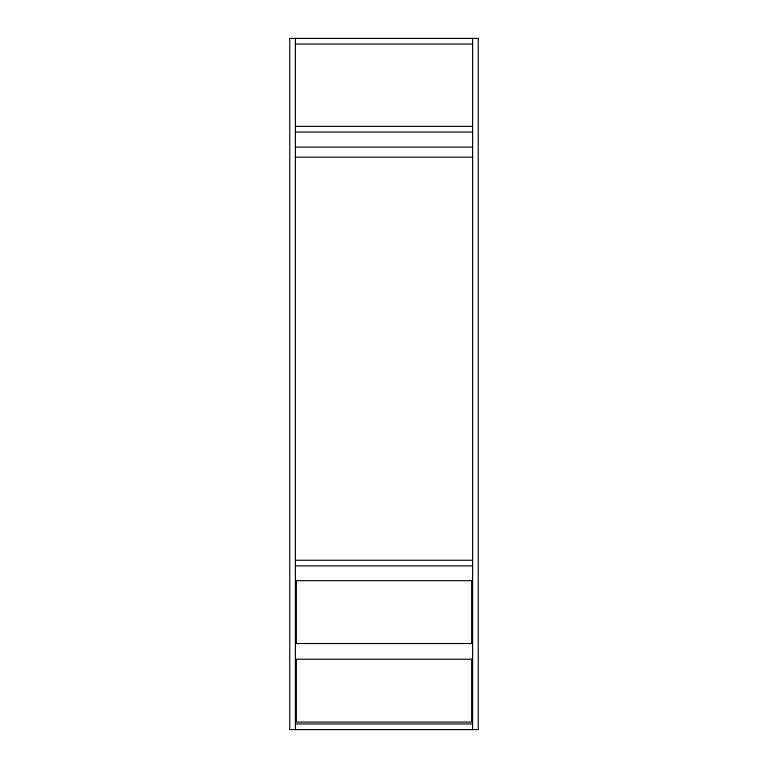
<?xml version="1.0" encoding="UTF-8"?>
<svg xmlns="http://www.w3.org/2000/svg" width="768" height="768" viewBox="0 0 768 768"><rect width="100%" height="100%" fill="white"/><g stroke="black" fill="none" stroke-linecap="round" stroke-linejoin="round"><path stroke-width="1.15" d="M295.402 44.054L472.598 44.054M295.402 126.374L472.598 126.374M295.402 132.029L472.598 132.029M295.402 147.11L472.598 147.11M295.402 157.162L472.598 157.162M295.402 560.256L472.598 560.256M295.402 565.91L472.598 565.91M295.402 723.946L472.598 723.946M472.598 38.4L472.598 729.6M295.402 38.4L295.402 729.6M478.253 38.4L289.747 38.4L289.747 729.6L478.253 729.6L478.253 38.4M471.658 580.675L296.342 580.675L296.342 643.517L471.658 643.517L471.658 580.675M471.658 659.222L296.342 659.222L296.342 722.064L471.658 722.064L471.658 659.222"/></g></svg>
